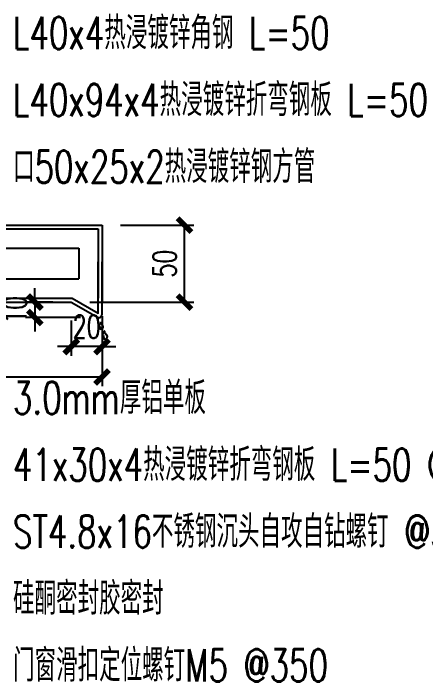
# Model space of a CAD drawing. Extents: x -202236 to 1002404, y -663931 to 1550022.
# Drawn here: x 24149.6 to 24417.1, y -356210 to -355776.1 of the extents above; entities that cross this region are included whole.
import ezdxf
from ezdxf.enums import TextEntityAlignment as Align

# ---------------------------------------------------------------- set-up
doc = ezdxf.new("R2010")
doc.units = 0
for name, color, linetype in [('!ZN3-玻璃幕墙-4', 4, 'Continuous'), ('!ZN3-铝板幕墙-3', 3, 'Continuous'), ('!ZN4-辅助材料-1', 1, 'Continuous'), ('!ZN5-铝材断面-6', 6, 'Continuous'), ('DIM', 173, 'Continuous'), ('TEXT', 7, 'Continuous')]:
    doc.layers.add(name, color=color, linetype=linetype)
doc.styles.add('DHTEXT-1', font='ROMANS.shx', dxfattribs={"width": 0.7, "bigfont": 'CHINESE.shx'})
doc.dimstyles.new('ZN6', dxfattribs={"dimscale": 6, "dimtxt": 2.5, "dimasz": 1.5, "dimexe": 1, "dimexo": 2, "dimgap": 0.9, "dimtad": 1, "dimdec": 0, "dimdsep": 46, "dimtxsty": 'DHTEXT-1', "dimblk": 'ARCHTICK', "dimcen": 2.5, "dimclrd": 173, "dimclre": 173, "dimclrt": 7, "dimazin": 2, "dimtfac": 1, "dimtdec": 1, "dimtix": 1, "dimtmove": 2, "dimatfit": 3, "dimfxl": 0, "dimtolj": 1, "dimtzin": 0, "dimarcsym": 0})

# ---------------------------------------------------------------- blocks, each defined once
blk = doc.blocks.new('20180416.09092401')
at = {"layer": '!ZN4-辅助材料-1', "color": 145}
for centre, radius, start, end in [((5.13, -9.53), 3.93, 140.0495, 186.0703), ((2.17, -7.06), 0.08, 350.823, 137.7216), ((4.09, -7.21), 1.84, 175.7812, 243.5577), ((2.57, -9.87), 1.35, 182.8889, 295.6987), ((2.88, -9.78), 1.25, 155.4041, 236.1311), ((2.13, -9.85), 1.61, 309.5965, 21.7891), ((2.88, -9.55), 0.8, 21.7891, 60.8756), ((8.22, -15.72), 4.91, 140.0495, 186.0703), ((4.53, -12.63), 0.1, 350.823, 137.7216), ((6.92, -12.81), 2.3, 175.7812, 243.5577), ((5.02, -16.15), 1.69, 182.8889, 295.6987), ((5.41, -16.03), 1.56, 155.4041, 236.1311), ((4.47, -16.12), 2.01, 309.5965, 21.7891), ((5.41, -15.75), 1, 21.7891, 60.8756)]:
    blk.add_arc(centre, radius, start, end, dxfattribs=at)
blk = doc.blocks.new('A$Cf3634199')
at = {"layer": '!ZN3-铝板幕墙-3'}
blk.add_lwpolyline([(0.98, -25), (-5, -25), (-22.11, -34.79, -0.557537), (-25, -33), (-25, -33), (-25, 1.11)], format="xyb", dxfattribs=at)
blk.add_lwpolyline([(0.98, -22.5), (-5.66, -22.5), (-22.5, -32.13), (-22.5, 1.11)], dxfattribs=at)
at = {"layer": '!ZN5-铝材断面-6'}
blk.add_point((-25, -25), dxfattribs=at)
at = {"layer": '!ZN3-玻璃幕墙-4', "xscale": -1}
blk.add_blockref('20180416.09092401', (-22, -31.27), dxfattribs=at)
blk = doc.blocks.new('20250915170125')
at = {"layer": '!ZN3-铝板幕墙-3', "ltscale": 80}
for p, q in [((-199, -15), (-199, 0)), ((-199, -50), (-199, -35))]:
    blk.add_line(p, q, dxfattribs=at)
at = {"layer": '!ZN3-铝板幕墙-3'}
for points in [[(-199, 0), (0, 0)], [(0, 0), (0, -50)], [(-199, -2.5), (-2.5, -2.5)], [(-2.5, -2.5), (-2.5, -47.5)], [(-199, -15), (-15, -15)], [(-15, -15), (-15, -35)], [(-199, -35), (-15, -35)], [(-199, -47.5), (-19.34, -47.5)], [(-199, -50), (-20, -50)]]:
    blk.add_lwpolyline(points, dxfattribs=at)
at = {"layer": '!ZN3-铝板幕墙-3', "ltscale": 1000, "xscale": -1}
blk.add_blockref('A$Cf3634199', (-25, -25), dxfattribs=at)
blk = doc.blocks.new('_ArchTick')
at = {"color": 0, "linetype": 'ByBlock', "const_width": 0.4}
blk.add_lwpolyline([(-0.5, -0.5), (0.5, 0.5)], dxfattribs=at)
blk = doc.blocks.new('*D1002')
at = {"layer": 'Defpoints', "color": 0, "ltscale": 60, "transparency": 16777216}
for p in [(24207.13, -355960.83), (24007.13, -355977.73), (24207.13, -356012.23)]:
    blk.add_point(p, dxfattribs=at)
at = {"layer": 'DIM', "color": 173, "linetype": 'ByBlock', "lineweight": -2, "ltscale": 60, "transparency": 16777216}
for p, q in [((24207.13, -355972.83), (24207.13, -356018.23)), ((24007.13, -355989.73), (24007.13, -356018.23)), ((24007.13, -356012.23), (24207.13, -356012.23))]:
    blk.add_line(p, q, dxfattribs=at)
at = {"layer": 'DIM', "color": 173, "lineweight": -2, "ltscale": 60, "transparency": 16777216, "xscale": 9, "yscale": 9, "zscale": 9, "rotation": 180}
blk.add_blockref('_ArchTick', (24007.13, -356012.23), dxfattribs=at)
at = {"layer": 'DIM', "color": 173, "lineweight": -2, "ltscale": 60, "transparency": 16777216, "xscale": 9, "yscale": 9, "zscale": 9}
blk.add_blockref('_ArchTick', (24207.13, -356012.23), dxfattribs=at)
at = {"layer": 'DIM', "color": 7, "ltscale": 60, "transparency": 16777216, "insert": (24107.13, -355999.33), "char_height": 15, "attachment_point": 5, "style": 'DHTEXT-1'}
blk.add_mtext('\\A1;200', dxfattribs=at)
blk = doc.blocks.new('*D1003')
at = {"layer": 'Defpoints', "color": 0, "ltscale": 60, "transparency": 16777216}
for p in [(24187.13, -355963.6), (24163.55, -355973.6), (24205.13, -355973.6)]:
    blk.add_point(p, dxfattribs=at)
at = {"layer": 'DIM', "color": 173, "linetype": 'ByBlock', "lineweight": -2, "ltscale": 60, "transparency": 16777216}
for p, q in [((24163.55, -355963.6), (24163.55, -355954.6)), ((24175.13, -355963.6), (24157.55, -355963.6)), ((24163.55, -355963.6), (24163.55, -355973.6)), ((24193.13, -355973.6), (24157.55, -355973.6)), ((24163.55, -355973.6), (24163.55, -355982.6))]:
    blk.add_line(p, q, dxfattribs=at)
at = {"layer": 'DIM', "color": 173, "lineweight": -2, "ltscale": 60, "transparency": 16777216, "xscale": 9, "yscale": 9, "zscale": 9}
for p, rotation in [((24163.55, -355963.6), 270), ((24163.55, -355973.6), 90)]:
    blk.add_blockref('_ArchTick', p, dxfattribs=dict(at, rotation=rotation))
at = {"layer": 'DIM', "color": 7, "ltscale": 60, "transparency": 16777216, "insert": (24150.65, -355968.6), "char_height": 15, "attachment_point": 5, "rotation": 90, "style": 'DHTEXT-1'}
blk.add_mtext('\\A1;10', dxfattribs=at)
blk = doc.blocks.new('*D1004')
at = {"layer": 'Defpoints', "color": 0, "ltscale": 60, "transparency": 16777216}
for p in [(24207.13, -355913.6), (24260.62, -355913.6), (24187.13, -355963.6)]:
    blk.add_point(p, dxfattribs=at)
at = {"layer": 'DIM', "color": 173, "linetype": 'ByBlock', "lineweight": -2, "ltscale": 60, "transparency": 16777216}
for p, q in [((24219.13, -355913.6), (24266.62, -355913.6)), ((24260.62, -355963.6), (24260.62, -355913.6)), ((24199.13, -355963.6), (24266.62, -355963.6))]:
    blk.add_line(p, q, dxfattribs=at)
at = {"layer": 'DIM', "color": 173, "lineweight": -2, "ltscale": 60, "transparency": 16777216, "xscale": 9, "yscale": 9, "zscale": 9}
for p, rotation in [((24260.62, -355913.6), 90), ((24260.62, -355963.6), 270)]:
    blk.add_blockref('_ArchTick', p, dxfattribs=dict(at, rotation=rotation))
at = {"layer": 'DIM', "color": 7, "ltscale": 60, "transparency": 16777216, "insert": (24247.72, -355938.6), "char_height": 15, "attachment_point": 5, "rotation": 90, "style": 'DHTEXT-1'}
blk.add_mtext('\\A1;50', dxfattribs=at)
blk = doc.blocks.new('*D1005')
at = {"layer": 'Defpoints', "color": 0, "ltscale": 60, "transparency": 16777216}
for p in [(24187.13, -355963.6), (24207.13, -355971.6), (24187.13, -355992.52)]:
    blk.add_point(p, dxfattribs=at)
at = {"layer": 'DIM', "color": 173, "linetype": 'ByBlock', "lineweight": -2, "ltscale": 60, "transparency": 16777216}
for p, q in [((24187.13, -355975.6), (24187.13, -355998.52)), ((24207.13, -355983.6), (24207.13, -355998.52)), ((24187.13, -355992.52), (24178.13, -355992.52)), ((24207.13, -355992.52), (24187.13, -355992.52)), ((24207.13, -355992.52), (24216.13, -355992.52))]:
    blk.add_line(p, q, dxfattribs=at)
at = {"layer": 'DIM', "color": 173, "lineweight": -2, "ltscale": 60, "transparency": 16777216, "xscale": 9, "yscale": 9, "zscale": 9}
blk.add_blockref('_ArchTick', (24187.13, -355992.52), dxfattribs=at)
at = {"layer": 'DIM', "color": 173, "lineweight": -2, "ltscale": 60, "transparency": 16777216, "xscale": 9, "yscale": 9, "zscale": 9, "rotation": 180}
blk.add_blockref('_ArchTick', (24207.13, -355992.52), dxfattribs=at)
at = {"layer": 'DIM', "color": 7, "ltscale": 60, "transparency": 16777216, "insert": (24197.13, -355979.62), "char_height": 15, "attachment_point": 5, "style": 'DHTEXT-1'}
blk.add_mtext('\\A1;20', dxfattribs=at)

msp = doc.modelspace()

# ---------------------------------------------------------------- block references
at = {"layer": '!ZN3-铝板幕墙-3', "ltscale": 80}
msp.add_blockref('20250915170125', (24207.13, -355913.6), dxfattribs=at)

# ---------------------------------------------------------------- texts
at = {"layer": 'TEXT', "ltscale": 60, "style": 'DHTEXT-1', "width": 0.7}
for s, p in [('L40x4热浸镀锌角钢 L=50', (24149.38, -355788.9)), ('L40x94x4热浸镀锌折弯钢板 L=50', (24149.38, -355832.32)), ('口50x25x2热浸镀锌钢方管', (24149.38, -355875.74)), ('3.0mm厚铝单板', (24149.38, -356025.78)), ('41x30x4热浸镀锌折弯钢板 L=50 @300', (24149.38, -356069.2)), ('ST4.8x16不锈钢沉头自攻自钻螺钉 @300', (24149.38, -356112.62)), ('硅酮密封胶密封', (24149.38, -356156.04)), ('门窗滑扣定位螺钉M5 @350', (24149.38, -356199.46))]:
    msp.add_text(s, height=21, dxfattribs=at).set_placement(p, align=Align.MIDDLE_LEFT)

# ---------------------------------------------------------------- dimensions: what is measured, and where the dimension line sits
at = {"layer": 'DIM', "ltscale": 60}
for base, p2, picture, middle in [((24260.62, -355913.6), (24207.13, -355913.6), '*D1004', (24247.72, -355938.6)), ((24163.55, -355973.6), (24205.13, -355973.6), '*D1003', (24150.65, -355968.6))]:
    dim = msp.add_linear_dim(base=base, p1=(24187.13, -355963.6), p2=p2, angle=90, dimstyle='ZN6', dxfattribs=at)
    dim.commit()
    dim.dimension.update_dxf_attribs({"geometry": picture, "text_midpoint": middle})
for base, p1, p2, picture, middle in [((24207.13, -356012.23), (24007.13, -355977.73), (24207.13, -355960.83), '*D1002', (24107.13, -355999.33)), ((24187.13, -355992.52), (24207.13, -355971.6), (24187.13, -355963.6), '*D1005', (24197.13, -355979.62))]:
    dim = msp.add_linear_dim(base=base, p1=p1, p2=p2, dimstyle='ZN6', dxfattribs=at)
    dim.commit()
    dim.dimension.update_dxf_attribs({"geometry": picture, "text_midpoint": middle})

doc.saveas('drawing.dxf')
